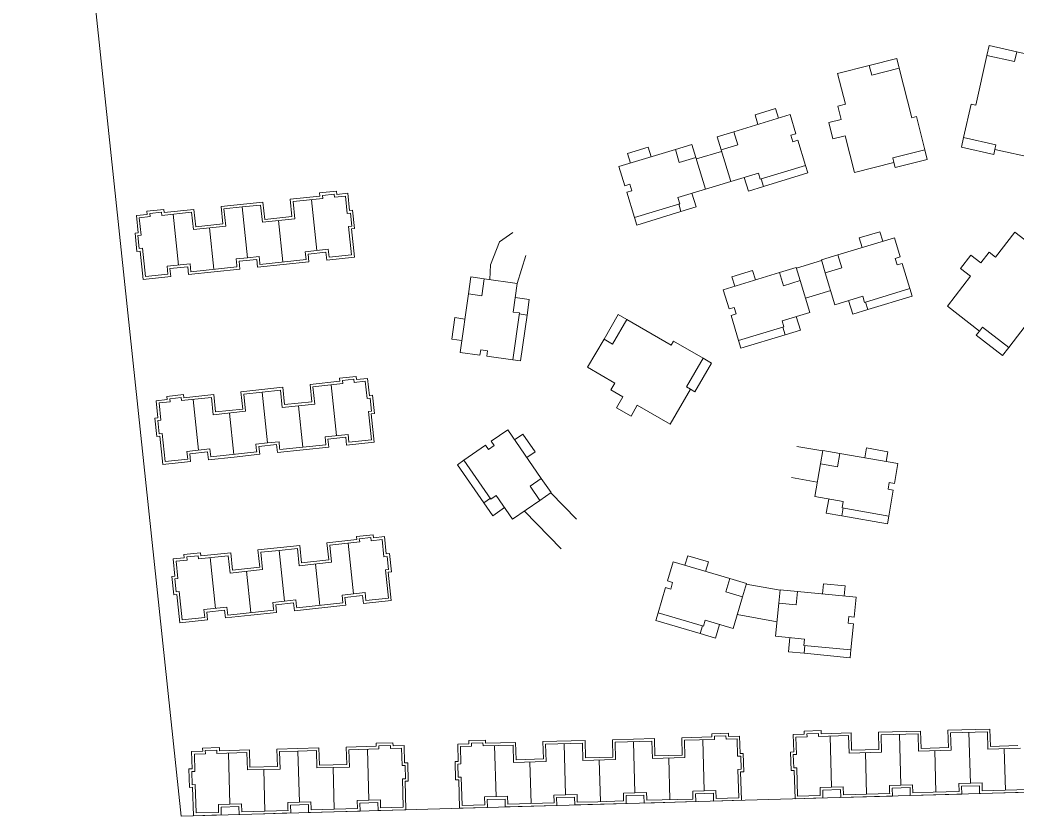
# Model space of a CAD drawing. Extents: x 217039 to 280039, y -2536 to 41961.
# Drawn here: x 227413 to 229688, y 452 to 2267 of the extents above; entities that cross this region are included whole.
import ezdxf

# ---------------------------------------------------------------- set-up
doc = ezdxf.new("R2010")
doc.units = 0
doc.header["$LTSCALE"] = 1000
doc.header["$MEASUREMENT"] = 0
doc.layers.add('140', color=2, linetype='Continuous', lineweight=5)

msp = doc.modelspace()

# ---------------------------------------------------------------- linework, layer by layer
at = {"layer": '140', "color": 7}
for p, q in [((227413.3, 3924.9), (227781.2, 451.9)), ((229618.8, 2186.2), (229623.8, 2208.5)), ((229623.8, 2208.5), (229687, 2194.3)), ((229593.4, 2072.6), (229618.8, 2186.2)), ((229618.8, 2186.2), (229682, 2172.1)), ((229682, 2172.1), (229687, 2194.3)), ((229687, 2194.3), (229759.6, 2178)), ((229350.4, 2163), (229278.3, 2144.7)), ((229413.2, 2179), (229350.4, 2163)), ((229356, 2140.9), (229350.4, 2163)), ((229418.8, 2156.9), (229413.2, 2179)), ((229278.3, 2144.7), (229296, 2074.9)), ((229418.8, 2156.9), (229356, 2140.9)), ((229447.5, 2044.1), (229418.8, 2156.9)), ((229296, 2074.9), (229278.5, 2070.5)), ((229278.5, 2070.5), (229286.2, 2040.2)), ((229565.8, 1998.9), (229582.8, 2075)), ((229582.8, 2075), (229593.4, 2072.6)), ((229170, 2051.2), (229041.4, 2012.1)), ((229089.9, 2050.7), (229136.9, 2065)), ((229096.5, 2028.9), (229089.9, 2050.7)), ((229136.9, 2065), (229143.6, 2043.2)), ((229183.2, 2007.6), (229170, 2051.2)), ((229286.2, 2040.2), (229258.3, 2033.1)), ((229258.3, 2033.1), (229267.8, 1995.9)), ((229457.9, 2046.7), (229447.5, 2044.1)), ((229477.1, 1971.1), (229457.9, 2046.7)), ((229041.4, 2012.1), (229003.5, 2000.6)), ((229041.4, 2012.1), (229050.5, 1982.3)), ((229171.8, 2004.1), (229183.2, 2007.6)), ((229176.3, 1989.2), (229171.8, 2004.1)), ((229267.8, 1995.9), (229295.7, 2003)), ((229295.7, 2003), (229317, 1919.3)), ((228908.2, 1971.7), (228946.1, 1983.2)), ((228946.1, 1983.2), (228955.2, 1953.3)), ((229003.5, 2000.6), (229012.6, 1970.8)), ((229050.5, 1982.3), (229012.6, 1970.8)), ((229187.8, 1992.6), (229176.3, 1989.2)), ((229205.2, 1935.2), (229187.8, 1992.6)), ((229565.8, 1998.9), (229560.8, 1976.6)), ((229639.5, 1982.4), (229565.8, 1998.9)), ((229637.2, 1971.8), (229639.5, 1982.4)), ((228779.6, 1932.6), (228908.2, 1971.7)), ((228846.5, 1976.7), (228799.4, 1962.4)), ((228799.4, 1962.4), (228806, 1940.6)), ((228853.1, 1954.9), (228846.5, 1976.7)), ((228908.2, 1971.7), (228917.3, 1941.8)), ((228956.2, 1949.9), (229013.6, 1967.3)), ((229012.6, 1970.8), (229034.5, 1898.4)), ((229403.9, 1952.5), (229477.1, 1971.1)), ((229477.1, 1971.1), (229482.7, 1949)), ((229560.8, 1976.6), (229634.6, 1960.1)), ((229634.6, 1960.1), (229637.2, 1971.8)), ((229727.4, 1951.6), (229637.2, 1971.8)), ((228917.3, 1941.8), (228955.2, 1953.3)), ((228955.2, 1953.3), (228977.1, 1881)), ((229101.9, 1903.8), (229205.2, 1935.2)), ((229210.5, 1918), (229205.2, 1935.2)), ((229317, 1919.3), (229406.5, 1942)), ((229406.5, 1942), (229403.9, 1952.5)), ((229409.5, 1930.4), (229406.5, 1942)), ((229482.7, 1949), (229409.5, 1930.4)), ((228792.9, 1889), (228779.6, 1932.6)), ((229034.5, 1898.4), (229097.7, 1917.6)), ((229097.7, 1917.6), (229101.9, 1903.8)), ((229109.4, 1887.3), (229210.5, 1918)), ((228804.3, 1892.4), (228792.9, 1889)), ((228808.9, 1877.5), (228804.3, 1892.4)), ((228977.1, 1881), (229034.5, 1898.4)), ((229065.5, 1907.8), (229075, 1876.8)), ((229109.4, 1887.3), (229104.2, 1904.5)), ((228029.6, 1858), (228097.7, 1865.2)), ((228096.9, 1872.4), (228135.1, 1876.4)), ((228097.7, 1865.2), (228096.9, 1872.4)), ((228129.7, 1869.8), (228103.5, 1867)), ((228103.5, 1867), (228104.2, 1859.9)), ((228130.5, 1862.6), (228129.7, 1869.8)), ((228155.6, 1865.3), (228130.5, 1862.6)), ((228135.1, 1876.4), (228135.8, 1869.2)), ((228135.8, 1869.2), (228160.9, 1871.9)), ((228159.7, 1825.9), (228155.6, 1865.3)), ((228160.9, 1871.9), (228165.1, 1832.5)), ((228797.4, 1874), (228808.9, 1877.5)), ((228814.8, 1816.6), (228797.4, 1874)), ((228977.1, 1881), (228914, 1861.8)), ((228946.1, 1871.6), (228955.6, 1840.6)), ((229075, 1876.8), (229109.4, 1887.3)), ((227872.1, 1841.5), (227967.6, 1851.5)), ((227962.2, 1844.9), (227920.5, 1840.5)), ((227966.4, 1805.5), (227962.2, 1844.9)), ((227967.6, 1851.5), (227971.7, 1812.1)), ((228033.8, 1818.7), (228029.6, 1858)), ((228104.2, 1859.9), (228036.2, 1852.7)), ((228036.2, 1852.7), (228040.4, 1813.3)), ((228090.2, 1741.3), (228078, 1857.1)), ((228918.2, 1848), (228814.8, 1816.6)), ((228914, 1861.8), (228918.2, 1848)), ((228921.1, 1830.1), (228915.9, 1847.3)), ((227678.8, 1821.1), (227703.8, 1823.7)), ((227682.9, 1781.7), (227678.8, 1821.1)), ((227703.1, 1830.9), (227741.3, 1834.9)), ((227703.8, 1823.7), (227703.1, 1830.9)), ((227709.7, 1825.6), (227735.9, 1828.3)), ((227710.4, 1818.4), (227709.7, 1825.6)), ((227735.9, 1828.3), (227736.7, 1821.2)), ((227736.7, 1821.2), (227804.7, 1828.3)), ((227741.3, 1834.9), (227742, 1827.8)), ((227742, 1827.8), (227810, 1834.9)), ((227775.1, 1708.2), (227762.9, 1823.9)), ((227804.7, 1828.3), (227808.9, 1788.9)), ((227810, 1834.9), (227814.2, 1795.5)), ((227876.2, 1802.1), (227872.1, 1841.5)), ((227878.7, 1836.1), (227920.5, 1840.5)), ((227882.8, 1796.7), (227878.7, 1836.1)), ((227932.7, 1724.8), (227920.5, 1840.5)), ((227932.7, 1724.8), (227920.5, 1840.5)), ((227932.7, 1724.8), (227920.5, 1840.5)), ((227932.7, 1724.8), (227920.5, 1840.5)), ((228166.9, 1826.7), (228159.7, 1825.9)), ((228165.1, 1832.5), (228172.2, 1833.2)), ((228170, 1796.8), (228166.9, 1826.7)), ((228172.2, 1833.2), (228176.6, 1791.5)), ((228921.1, 1830.1), (228820.1, 1799.4)), ((228955.6, 1840.6), (228921.1, 1830.1)), ((227685.4, 1815.8), (227710.4, 1818.4)), ((227689.5, 1776.4), (227685.4, 1815.8)), ((227808.9, 1788.9), (227882.8, 1796.7)), ((227814.2, 1795.5), (227876.2, 1802.1)), ((228040.4, 1813.3), (227966.4, 1805.5)), ((227971.7, 1812.1), (228033.8, 1818.7)), ((228003.4, 1809.4), (228013.3, 1715.2)), ((228003.4, 1809.4), (228013.3, 1715.2)), ((228162.9, 1796.1), (228170, 1796.8)), ((228820.1, 1799.4), (228814.8, 1816.6)), ((227675.8, 1781), (227682.9, 1781.7)), ((227680.2, 1739.2), (227675.8, 1781)), ((227682.4, 1775.6), (227689.5, 1776.4)), ((227685.5, 1745.8), (227682.4, 1775.6)), ((227845.8, 1792.8), (227855.8, 1698.6)), ((227845.8, 1792.8), (227855.8, 1698.6)), ((228169.6, 1731.6), (228162.9, 1796.1)), ((228176.6, 1791.5), (228169.4, 1790.7)), ((228169.4, 1790.7), (228176.2, 1726.3)), ((228537.7, 1782.6), (228506.8, 1761)), ((229327.6, 1769.9), (229374.7, 1784.2)), ((229374.7, 1784.2), (229381.3, 1762.4)), ((229682.5, 1783.4), (229638.5, 1726.4)), ((229741.4, 1738), (229682.5, 1783.4)), ((228506.8, 1761), (228486.5, 1708.5)), ((229407.7, 1770.4), (229279.2, 1731.3)), ((229334.3, 1748.1), (229327.6, 1769.9)), ((229421, 1726.8), (229407.7, 1770.4)), ((227687.3, 1739.9), (227680.2, 1739.2)), ((227692.7, 1746.5), (227685.5, 1745.8)), ((227694.1, 1675.5), (227687.3, 1739.9)), ((227699.4, 1682.1), (227692.7, 1746.5)), ((228063.9, 1738.6), (228116.4, 1744.1)), ((228065.8, 1720.7), (228063.9, 1738.6)), ((228111.1, 1737.5), (228070.5, 1733.2)), ((228070.5, 1733.2), (228072.4, 1715.3)), ((228113, 1719.6), (228111.1, 1737.5)), ((228116.4, 1744.1), (228118.3, 1726.2)), ((228118.3, 1726.2), (228169.6, 1731.6)), ((228566.9, 1729.5), (228547.4, 1666.4)), ((229279.2, 1731.3), (229241.3, 1719.8)), ((229279.2, 1731.3), (229288.2, 1701.5)), ((229582.4, 1730.4), (229558.9, 1700)), ((229605.2, 1712.8), (229582.4, 1730.4)), ((229624.3, 1737.5), (229605.2, 1712.8)), ((229638.5, 1726.4), (229624.3, 1737.5)), ((227801.4, 1710.9), (227748.9, 1705.4)), ((227803.3, 1693), (227801.4, 1710.9)), ((227932.7, 1724.8), (227906.4, 1722)), ((227906.4, 1722), (227908, 1707.1)), ((227908, 1707.1), (227908.3, 1704.1)), ((227953.6, 1720.9), (227913, 1716.7)), ((227913, 1716.7), (227914.9, 1698.8)), ((227932.7, 1724.8), (227958.9, 1727.5)), ((227955.5, 1703), (227953.6, 1720.9)), ((228072.4, 1715.3), (227955.5, 1703)), ((227958.9, 1727.5), (227960.5, 1712.6)), ((227960.5, 1712.6), (227960.8, 1709.6)), ((227960.8, 1709.6), (228065.8, 1720.7)), ((228176.2, 1726.3), (228113, 1719.6)), ((228486.5, 1708.5), (228485.1, 1675.1)), ((229241.6, 1718.7), (229184.2, 1701.2)), ((229241.3, 1719.8), (229250.3, 1690)), ((229409.5, 1723.3), (229421, 1726.8)), ((229414.1, 1708.3), (229409.5, 1723.3)), ((229425.5, 1711.8), (229414.1, 1708.3)), ((229443, 1654.4), (229425.5, 1711.8)), ((227750.8, 1687.5), (227699.4, 1682.1)), ((227748.9, 1705.4), (227750.8, 1687.5)), ((227796, 1704.3), (227755.5, 1700.1)), ((227755.5, 1700.1), (227757.4, 1682.2)), ((227797.9, 1686.4), (227796, 1704.3)), ((227856.4, 1692.6), (227797.9, 1686.4)), ((227908.3, 1704.1), (227803.3, 1693)), ((227914.9, 1698.8), (227856.4, 1692.6)), ((229017.4, 1651.8), (229146, 1690.9)), ((229084.2, 1695.9), (229037.1, 1681.6)), ((229090.9, 1674.1), (229084.2, 1695.9)), ((229146, 1690.9), (229183.9, 1702.4)), ((229146, 1690.9), (229155, 1661)), ((229183.9, 1702.4), (229192.9, 1672.5)), ((229288.2, 1701.5), (229250.3, 1690)), ((229250.3, 1690), (229272.3, 1617.6)), ((229558.9, 1700), (229581.7, 1682.4)), ((227757.4, 1682.2), (227694.1, 1675.5)), ((228436.1, 1642.1), (228441.6, 1681.3)), ((228441.6, 1681.3), (228472.5, 1676.9)), ((228467, 1637.7), (228472.5, 1676.9)), ((228472.5, 1676.9), (228547.4, 1666.4)), ((228547.4, 1666.4), (228538.2, 1601)), ((229037.1, 1681.6), (229043.8, 1659.8)), ((229155, 1661), (229192.9, 1672.5)), ((229192.9, 1672.5), (229214.9, 1600.2)), ((229581.7, 1682.4), (229528.9, 1614)), ((228417.3, 1509), (228436.1, 1642.1)), ((228436.1, 1642.1), (228467, 1637.7)), ((229030.6, 1608.1), (229017.4, 1651.8)), ((229262.5, 1649.8), (229205.1, 1632.3)), ((229339.6, 1623), (229443, 1654.4)), ((229448.2, 1637.2), (229443, 1654.4)), ((228542.9, 1634.3), (228574.9, 1629.8)), ((228574.9, 1629.8), (228569.9, 1594.1)), ((229272.3, 1617.6), (229335.5, 1636.8)), ((229303.3, 1627), (229312.7, 1596)), ((229335.5, 1636.8), (229339.6, 1623)), ((229347.2, 1606.5), (229341.9, 1623.7)), ((229347.2, 1606.5), (229448.2, 1637.2)), ((228552.4, 1599), (228537.3, 1492.1)), ((228538.2, 1601), (228552.4, 1599)), ((228569.9, 1594.1), (228552.1, 1596.6)), ((228569.9, 1594.1), (228555.2, 1489.5)), ((228778, 1595.5), (228745.5, 1539.4)), ((228797.7, 1584), (228778, 1595.5)), ((229042.1, 1611.6), (229030.6, 1608.1)), ((229035.2, 1593.2), (229046.6, 1596.7)), ((229052.6, 1535.8), (229035.2, 1593.2)), ((229046.6, 1596.7), (229042.1, 1611.6)), ((229214.9, 1600.2), (229151.8, 1581)), ((229312.7, 1596), (229347.2, 1606.5)), ((229528.9, 1614), (229602.1, 1557.5)), ((228405.5, 1588.2), (228398.6, 1539.5)), ((228428.1, 1585), (228405.5, 1588.2)), ((228797.7, 1584), (228765.2, 1528)), ((228898.4, 1525.6), (228797.7, 1584)), ((229151.8, 1581), (229155.9, 1567.2)), ((229183.9, 1590.8), (229193.3, 1559.8)), ((229668.5, 1519.8), (229716.2, 1581.6)), ((229155.9, 1567.2), (229052.6, 1535.8)), ((229158.9, 1549.3), (229057.8, 1518.6)), ((229158.9, 1549.3), (229153.6, 1566.5)), ((229193.3, 1559.8), (229158.9, 1549.3)), ((229594.7, 1548), (229602.1, 1557.5)), ((229654.5, 1501.8), (229594.7, 1548)), ((229602.1, 1557.5), (229608.7, 1566.1)), ((229608.7, 1566.1), (229668.5, 1519.8)), ((228398.6, 1539.5), (228421.2, 1536.3)), ((228745.5, 1539.4), (228708.1, 1475.1)), ((228765.2, 1528), (228745.5, 1539.4)), ((228903.8, 1534.9), (228898.4, 1525.6)), ((228971.3, 1495.8), (228903.8, 1534.9)), ((229057.8, 1518.6), (229052.6, 1535.8)), ((228462.5, 1502.6), (228417.3, 1509)), ((228464.2, 1514.5), (228462.5, 1502.6)), ((228479.6, 1512.3), (228464.2, 1514.5)), ((228477.9, 1500.4), (228479.6, 1512.3)), ((229668.5, 1519.8), (229654.5, 1501.8)), ((228537.3, 1492.1), (228477.9, 1500.4)), ((228555.2, 1489.5), (228537.3, 1492.1)), ((228933.3, 1430.4), (228971.3, 1495.8)), ((228991, 1484.3), (228953, 1418.9)), ((228971.3, 1495.8), (228991, 1484.3)), ((228708.1, 1475.1), (228770.4, 1438.9)), ((228074.9, 1435.9), (228142.9, 1443.1)), ((228079, 1396.5), (228074.9, 1435.9)), ((228149.5, 1437.7), (228081.5, 1430.6)), ((228135.4, 1319.2), (228123.2, 1435)), ((228142.2, 1450.2), (228180.3, 1454.2)), ((228142.9, 1443.1), (228142.2, 1450.2)), ((228175, 1447.6), (228148.8, 1444.9)), ((228148.8, 1444.9), (228149.5, 1437.7)), ((228175.8, 1440.5), (228175, 1447.6)), ((228200.8, 1443.1), (228175.8, 1440.5)), ((228180.3, 1454.2), (228181.1, 1447.1)), ((228181.1, 1447.1), (228206.2, 1449.7)), ((228205, 1403.7), (228200.8, 1443.1)), ((228206.2, 1449.7), (228210.3, 1410.3)), ((228770.4, 1438.9), (228761.3, 1423.4)), ((227748.3, 1408.7), (227786.5, 1412.8)), ((227786.5, 1412.8), (227787.3, 1405.6)), ((227787.3, 1405.6), (227855.3, 1412.8)), ((227855.3, 1412.8), (227859.4, 1373.4)), ((227917.4, 1419.3), (228012.8, 1429.4)), ((227921.5, 1379.9), (227917.4, 1419.3)), ((227924, 1414), (227965.7, 1418.4)), ((227928.1, 1374.6), (227924, 1414)), ((228007.5, 1422.8), (227965.7, 1418.4)), ((227977.9, 1302.6), (227965.7, 1418.4)), ((227977.9, 1302.6), (227965.7, 1418.4)), ((227977.9, 1302.6), (227965.7, 1418.4)), ((227977.9, 1302.6), (227965.7, 1418.4)), ((228011.6, 1383.4), (228007.5, 1422.8)), ((228012.8, 1429.4), (228017, 1390)), ((228081.5, 1430.6), (228085.6, 1391.2)), ((228210.3, 1410.3), (228217.5, 1411.1)), ((228217.5, 1411.1), (228221.9, 1369.3)), ((228761.3, 1423.4), (228788.3, 1407.7)), ((228896.3, 1345.1), (228942.6, 1425)), ((228942.6, 1425), (228933.3, 1430.4)), ((228953, 1418.9), (228942.6, 1425)), ((227724, 1398.9), (227749.1, 1401.6)), ((227728.2, 1359.6), (227724, 1398.9)), ((227730.6, 1393.6), (227755.7, 1396.2)), ((227734.8, 1354.2), (227730.6, 1393.6)), ((227749.1, 1401.6), (227748.3, 1408.7)), ((227754.9, 1403.4), (227781.2, 1406.2)), ((227755.7, 1396.2), (227754.9, 1403.4)), ((227781.2, 1406.2), (227781.9, 1399)), ((227781.9, 1399), (227850, 1406.2)), ((227820.4, 1286), (227808.2, 1401.8)), ((227850, 1406.2), (227854.1, 1366.8)), ((228085.6, 1391.2), (228011.6, 1383.4)), ((228017, 1390), (228079, 1396.5)), ((228212.1, 1404.5), (228205, 1403.7)), ((228215.3, 1374.7), (228212.1, 1404.5)), ((228788.3, 1407.7), (228773.9, 1382.8)), ((228807.1, 1363.5), (228821.5, 1388.4)), ((228821.5, 1388.4), (228896.3, 1345.1)), ((227854.1, 1366.8), (227928.1, 1374.6)), ((227859.4, 1373.4), (227921.5, 1379.9)), ((227891.1, 1370.7), (227901, 1276.4)), ((227891.1, 1370.7), (227901, 1276.4)), ((228048.6, 1387.3), (228058.6, 1293)), ((228048.6, 1387.3), (228058.6, 1293)), ((228208.1, 1373.9), (228215.3, 1374.7)), ((228214.9, 1309.5), (228208.1, 1373.9)), ((228221.9, 1369.3), (228214.7, 1368.6)), ((228214.7, 1368.6), (228221.5, 1304.1)), ((228773.9, 1382.8), (228807.1, 1363.5)), ((227721, 1358.8), (227728.2, 1359.6)), ((227725.4, 1317), (227721, 1358.8)), ((227727.6, 1353.5), (227734.8, 1354.2)), ((227730.7, 1323.6), (227727.6, 1353.5)), ((227737.9, 1324.4), (227730.7, 1323.6)), ((227744.7, 1259.9), (227737.9, 1324.4)), ((228109.2, 1316.4), (228161.7, 1322)), ((228161.7, 1322), (228163.6, 1304.1)), ((228488.3, 1306.3), (228525.8, 1332.3)), ((228525.8, 1332.3), (228602.3, 1221.8)), ((228560.2, 1322.6), (228541.5, 1309.6)), ((228588.2, 1282.1), (228560.2, 1322.6)), ((227732.6, 1317.8), (227725.4, 1317)), ((227739.4, 1253.4), (227732.6, 1317.8)), ((227977.9, 1302.6), (227951.7, 1299.8)), ((227951.7, 1299.8), (227953.2, 1284.9)), ((227998.8, 1298.8), (227958.3, 1294.5)), ((227977.9, 1302.6), (228004.2, 1305.4)), ((228000.7, 1280.9), (227998.8, 1298.8)), ((228004.2, 1305.4), (228005.7, 1290.5)), ((228006.1, 1287.5), (228111.1, 1298.5)), ((228111.1, 1298.5), (228109.2, 1316.4)), ((228156.4, 1315.4), (228115.8, 1311.1)), ((228115.8, 1311.1), (228117.7, 1293.2)), ((228158.2, 1297.5), (228156.4, 1315.4)), ((228221.5, 1304.1), (228158.2, 1297.5)), ((228163.6, 1304.1), (228214.9, 1309.5)), ((228426.1, 1263.2), (228475.5, 1297.4)), ((228475.5, 1297.4), (228482.3, 1287.5)), ((228482.3, 1287.5), (228495.1, 1296.4)), ((228495.1, 1296.4), (228488.3, 1306.3)), ((227846.6, 1288.8), (227794.1, 1283.3)), ((227794.1, 1283.3), (227796, 1265.4)), ((227841.3, 1282.2), (227800.7, 1277.9)), ((227800.7, 1277.9), (227802.6, 1260)), ((227843.2, 1264.3), (227841.3, 1282.2)), ((227848.5, 1270.9), (227846.6, 1288.8)), ((227953.5, 1281.9), (227848.5, 1270.9)), ((227960.1, 1276.6), (227901.7, 1270.4)), ((227953.2, 1284.9), (227953.5, 1281.9)), ((227958.3, 1294.5), (227960.1, 1276.6)), ((228117.7, 1293.2), (228000.7, 1280.9)), ((228005.7, 1290.5), (228006.1, 1287.5)), ((228569.5, 1269.1), (228588.2, 1282.1)), ((229244.4, 1284.3), (229185.3, 1294.8)), ((229244.6, 1285.5), (229239.2, 1254.8)), ((229283.6, 1278.6), (229244.6, 1285.5)), ((229283.6, 1278.6), (229278.2, 1247.9)), ((229416, 1255.3), (229283.6, 1278.6)), ((229340.4, 1268.6), (229344.3, 1291.1)), ((229344.3, 1291.1), (229392.8, 1282.5)), ((229392.8, 1282.5), (229388.8, 1260.1)), ((227802.6, 1260), (227739.4, 1253.4)), ((227796, 1265.4), (227744.7, 1259.9)), ((227901.7, 1270.4), (227843.2, 1264.3)), ((228411.3, 1253), (228426.1, 1263.2)), ((228471.5, 1166.2), (228411.3, 1253)), ((228487.6, 1174.5), (228426.1, 1263.2)), ((229239.2, 1254.8), (229226.1, 1180.3)), ((229278.2, 1247.9), (229239.2, 1254.8)), ((229408.1, 1210.4), (229416, 1255.3)), ((228602.3, 1221.8), (228576.7, 1204)), ((228602.3, 1221.8), (228624.9, 1189.2)), ((229231.9, 1213.4), (229172.8, 1223.9)), ((229393.5, 1197.1), (229396.2, 1212.4)), ((229396.2, 1212.4), (229408.1, 1210.4)), ((228499.5, 1182.7), (228487.6, 1174.5)), ((228537.1, 1128.4), (228499.5, 1182.7)), ((228576.7, 1204), (228599.2, 1171.5)), ((228624.9, 1189.2), (228599.2, 1171.5)), ((228623.9, 1188.6), (228682.8, 1128.5)), ((229405.3, 1195), (229393.5, 1197.1)), ((229394.9, 1135.9), (229405.3, 1195)), ((228471.5, 1166.2), (228486.3, 1176.4)), ((228492, 1136.6), (228471.5, 1166.2)), ((228599.2, 1171.5), (228537.1, 1128.4)), ((229226.1, 1180.3), (229291.1, 1168.9)), ((229258, 1174.7), (229252.3, 1142.8)), ((229291.1, 1168.9), (229288.6, 1154.7)), ((228518.6, 1155), (228492, 1136.6)), ((228563.8, 1146.9), (228647.7, 1061.4)), ((229252.3, 1142.8), (229287.8, 1136.5)), ((229287.8, 1136.5), (229290.9, 1154.3)), ((229288.6, 1154.7), (229394.9, 1135.9)), ((229287.8, 1136.5), (229391.8, 1118.2)), ((229391.8, 1118.2), (229394.9, 1135.9)), ((228180.8, 1089.4), (228219, 1093.4)), ((228219, 1093.4), (228219.8, 1086.3)), ((228113.6, 1075.1), (228181.6, 1082.3)), ((228117.7, 1035.7), (228113.6, 1075.1)), ((228188.2, 1076.9), (228120.2, 1069.8)), ((228120.2, 1069.8), (228124.3, 1030.4)), ((228174.1, 958.4), (228161.9, 1074.2)), ((228181.6, 1082.3), (228180.8, 1089.4)), ((228213.7, 1086.8), (228187.4, 1084.1)), ((228187.4, 1084.1), (228188.2, 1076.9)), ((228214.4, 1079.7), (228213.7, 1086.8)), ((228239.5, 1082.3), (228214.4, 1079.7)), ((228219.8, 1086.3), (228244.8, 1088.9)), ((228243.6, 1042.9), (228239.5, 1082.3)), ((228244.8, 1088.9), (228249, 1049.5)), ((227787, 1047.9), (227825.2, 1052)), ((227787.8, 1040.8), (227787, 1047.9)), ((227825.2, 1052), (227826, 1044.8)), ((227826, 1044.8), (227894, 1052)), ((227894, 1052), (227898.1, 1012.6)), ((227956, 1058.5), (228051.5, 1068.6)), ((227960.2, 1019.1), (227956, 1058.5)), ((227962.6, 1053.2), (228004.4, 1057.6)), ((227966.8, 1013.8), (227962.6, 1053.2)), ((228046.2, 1062), (228004.4, 1057.6)), ((228016.6, 941.8), (228004.4, 1057.6)), ((228016.6, 941.8), (228004.4, 1057.6)), ((228016.6, 941.8), (228004.4, 1057.6)), ((228016.6, 941.8), (228004.4, 1057.6)), ((228050.3, 1022.6), (228046.2, 1062)), ((228051.5, 1068.6), (228055.7, 1029.2)), ((228249, 1049.5), (228256.1, 1050.3)), ((228256.1, 1050.3), (228260.5, 1008.5)), ((227762.7, 1038.1), (227787.8, 1040.8)), ((227766.9, 998.8), (227762.7, 1038.1)), ((227769.3, 1032.8), (227794.4, 1035.5)), ((227773.4, 993.4), (227769.3, 1032.8)), ((227793.6, 1042.6), (227819.9, 1045.4)), ((227794.4, 1035.5), (227793.6, 1042.6)), ((227819.9, 1045.4), (227820.6, 1038.2)), ((227820.6, 1038.2), (227888.6, 1045.4)), ((227859.1, 925.2), (227846.9, 1041)), ((227888.6, 1045.4), (227892.8, 1006)), ((228124.3, 1030.4), (228050.3, 1022.6)), ((228055.7, 1029.2), (228117.7, 1035.7)), ((228087.3, 1026.5), (228097.2, 932.2)), ((228087.3, 1026.5), (228097.2, 932.2)), ((228250.8, 1043.7), (228243.6, 1042.9)), ((228253.9, 1013.9), (228250.8, 1043.7)), ((228890.5, 987.8), (228903.5, 1031.5)), ((228903.5, 1031.5), (229032.3, 993.2)), ((228936.4, 1045.5), (228929.9, 1023.6)), ((228983.6, 1031.5), (228936.4, 1045.5)), ((228977.1, 1009.6), (228983.6, 1031.5)), ((227892.8, 1006), (227966.8, 1013.8)), ((227898.1, 1012.6), (227960.2, 1019.1)), ((227929.8, 1009.9), (227939.7, 915.6)), ((227929.8, 1009.9), (227939.7, 915.6)), ((228246.8, 1013.1), (228253.9, 1013.9)), ((228253.6, 948.7), (228246.8, 1013.1)), ((228260.5, 1008.5), (228253.4, 1007.8)), ((228253.4, 1007.8), (228260.2, 943.3)), ((227759.7, 998), (227766.9, 998.8)), ((227764.1, 956.2), (227759.7, 998)), ((227766.3, 992.7), (227773.4, 993.4)), ((227769.4, 962.8), (227766.3, 992.7)), ((228902, 984.3), (228890.5, 987.8)), ((228897.6, 969.4), (228902, 984.3)), ((229032.3, 993.2), (229023.4, 963.3)), ((229032.3, 993.2), (229070.3, 981.9)), ((229070.3, 981.9), (229061.4, 952)), ((229069.9, 980.8), (229147.1, 966.8)), ((229244, 958.6), (229246.2, 981.3)), ((229246.2, 981.3), (229295.2, 976.5)), ((227771.2, 957), (227764.1, 956.2)), ((227776.6, 963.6), (227769.4, 962.8)), ((227778, 892.6), (227771.2, 957)), ((227783.4, 899.2), (227776.6, 963.6)), ((228147.9, 955.6), (228200.4, 961.2)), ((228149.7, 937.7), (228147.9, 955.6)), ((228200.4, 961.2), (228202.3, 943.3)), ((228869, 915.3), (228886, 972.8)), ((228886, 972.8), (228897.6, 969.4)), ((229023.4, 963.3), (229061.4, 952)), ((229147.3, 968), (229144.2, 937)), ((229186.7, 964.2), (229147.3, 968)), ((229186.7, 964.2), (229183.6, 933.1)), ((229320.4, 951.1), (229186.7, 964.2)), ((229295.2, 976.5), (229293, 953.8)), ((228016.6, 941.8), (227990.3, 939)), ((227990.3, 939), (227991.9, 924.1)), ((228037.5, 938), (227996.9, 933.7)), ((227996.9, 933.7), (227998.8, 915.8)), ((228016.6, 941.8), (228042.8, 944.6)), ((228039.4, 920.1), (228037.5, 938)), ((228042.8, 944.6), (228044.4, 929.7)), ((228044.7, 926.7), (228149.7, 937.7)), ((228195, 954.6), (228154.5, 950.3)), ((228154.5, 950.3), (228156.3, 932.4)), ((228196.9, 936.7), (228195, 954.6)), ((228260.2, 943.3), (228196.9, 936.7)), ((228202.3, 943.3), (228253.6, 948.7)), ((229061.4, 952), (229039.9, 879.6)), ((229144.2, 937), (229136.9, 861.7)), ((229183.6, 933.1), (229144.2, 937)), ((229316, 905.7), (229320.4, 951.1)), ((227885.3, 928), (227832.8, 922.5)), ((227832.8, 922.5), (227834.7, 904.6)), ((227880, 921.4), (227839.4, 917.1)), ((227839.4, 917.1), (227841.3, 899.2)), ((227881.9, 903.5), (227880, 921.4)), ((227887.2, 910.1), (227885.3, 928)), ((227992.2, 921.1), (227887.2, 910.1)), ((227998.8, 915.8), (227940.3, 909.6)), ((227991.9, 924.1), (227992.2, 921.1)), ((228156.3, 932.4), (228039.4, 920.1)), ((228044.4, 929.7), (228044.7, 926.7)), ((228863.8, 898), (228869, 915.3)), ((228972.5, 884.5), (228869, 915.3)), ((229049.3, 911.3), (229140.1, 895)), ((227841.3, 899.2), (227778, 892.6)), ((227834.7, 904.6), (227783.4, 899.2)), ((227940.3, 909.6), (227881.9, 903.5)), ((228965.1, 868), (228863.8, 898)), ((228976.6, 898.3), (228972.5, 884.5)), ((229039.9, 879.6), (228976.6, 898.3)), ((229008.8, 888.8), (228999.6, 857.7)), ((229302.5, 891.4), (229304.1, 906.9)), ((229314.5, 890.2), (229302.5, 891.4)), ((229304.1, 906.9), (229316, 905.7)), ((229308.7, 830.5), (229314.5, 890.2)), ((228965.1, 868), (228970.2, 885.2)), ((228999.6, 857.7), (228965.1, 868)), ((229136.9, 861.7), (229202.6, 855.3)), ((229169.1, 858.6), (229166, 826.4)), ((229202.6, 855.3), (229201.2, 841)), ((229166, 826.4), (229201.8, 822.9)), ((229201.2, 841), (229308.7, 830.5)), ((229201.8, 822.9), (229203.5, 840.8)), ((229201.8, 822.9), (229306.9, 812.6)), ((229306.9, 812.6), (229308.7, 830.5)), ((228991.1, 639.6), (229029.5, 640.7)), ((228991.3, 632.4), (228991.1, 639.6)), ((229029.5, 640.7), (229029.7, 633.5)), ((229177.2, 637.6), (229202.4, 638.3)), ((229178.3, 598), (229177.2, 637.6)), ((229202.2, 645.5), (229240.6, 646.6)), ((229202.4, 638.3), (229202.2, 645.5)), ((229208.4, 639.7), (229234.7, 640.4)), ((229208.6, 632.5), (229208.4, 639.7)), ((229234.7, 640.4), (229234.9, 633.2)), ((229240.6, 646.6), (229240.8, 639.4)), ((229240.8, 639.4), (229309.1, 641.3)), ((229309.1, 641.3), (229310.3, 601.8)), ((229371.5, 643.1), (229467.5, 645.8)), ((229372.6, 603.5), (229371.5, 643.1)), ((229377.7, 637.3), (229461.7, 639.6)), ((229378.8, 597.7), (229377.7, 637.3)), ((229422.9, 522.1), (229419.7, 638.4)), ((229422.9, 522.1), (229419.7, 638.4)), ((229461.7, 639.6), (229462.8, 600)), ((229467.5, 645.8), (229468.6, 606.2)), ((229529.9, 647.5), (229625.8, 650.2)), ((229531, 608), (229529.9, 647.5)), ((229536, 641.7), (229620, 644.1)), ((229537.1, 602.1), (229536, 641.7)), ((229581.3, 526.5), (229578, 642.9)), ((229581.3, 526.5), (229578, 642.9)), ((229581.3, 526.5), (229578, 642.9)), ((229581.3, 526.5), (229578, 642.9)), ((229620, 644.1), (229621.1, 604.5)), ((229625.8, 650.2), (229626.9, 610.7)), ((228225.8, 618.1), (228264.2, 619.2)), ((228226, 610.9), (228225.8, 618.1)), ((228264.2, 619.2), (228264.4, 612)), ((228411.9, 616.1), (228437.1, 616.8)), ((228413, 576.5), (228411.9, 616.1)), ((228436.9, 624), (228475.3, 625.1)), ((228437.1, 616.8), (228436.9, 624)), ((228443.1, 618.2), (228469.4, 618.9)), ((228443.3, 611), (228443.1, 618.2)), ((228469.4, 618.9), (228469.6, 611.7)), ((228475.3, 625.1), (228475.5, 617.9)), ((228475.5, 617.9), (228543.9, 619.8)), ((228543.9, 619.8), (228545, 580.2)), ((228606.2, 621.6), (228702.2, 624.3)), ((228607.3, 582), (228606.2, 621.6)), ((228612.4, 615.7), (228696.4, 618.1)), ((228613.5, 576.2), (228612.4, 615.7)), ((228657.6, 500.6), (228654.4, 616.9)), ((228657.6, 500.6), (228654.4, 616.9)), ((228696.4, 618.1), (228697.5, 578.5)), ((228702.2, 624.3), (228703.3, 584.7)), ((228764.6, 626), (228860.5, 628.7)), ((228765.7, 586.4), (228764.6, 626)), ((228770.7, 620.2), (228854.7, 622.6)), ((228771.8, 580.6), (228770.7, 620.2)), ((228816, 505), (228812.7, 621.4)), ((228816, 505), (228812.7, 621.4)), ((228816, 505), (228812.7, 621.4)), ((228816, 505), (228812.7, 621.4)), ((228854.7, 622.6), (228855.8, 583)), ((228860.5, 628.7), (228861.6, 589.1)), ((228922.9, 630.5), (228991.3, 632.4)), ((228924, 590.9), (228922.9, 630.5)), ((228929.1, 624.6), (228997.4, 626.6)), ((228930.2, 585.1), (228929.1, 624.6)), ((228974.3, 509.5), (228971.1, 625.8)), ((228997.2, 633.8), (229023.6, 634.5)), ((228997.4, 626.6), (228997.2, 633.8)), ((229023.6, 634.5), (229023.8, 627.3)), ((229023.8, 627.3), (229049, 628)), ((229029.7, 633.5), (229054.8, 634.2)), ((229049, 628), (229050.1, 588.4)), ((229054.8, 634.2), (229056, 594.6)), ((229183.4, 631.8), (229208.6, 632.5)), ((229184.5, 592.2), (229183.4, 631.8)), ((229234.9, 633.2), (229303.3, 635.2)), ((229264.6, 517.6), (229261.3, 634)), ((229303.3, 635.2), (229304.4, 595.6)), ((227804.9, 599), (227830.1, 599.8)), ((227806.1, 559.5), (227804.9, 599)), ((227811.1, 593.2), (227836.3, 593.9)), ((227812.2, 553.6), (227811.1, 593.2)), ((227829.9, 606.9), (227868.3, 608)), ((227830.1, 599.8), (227829.9, 606.9)), ((227836.1, 601.1), (227862.5, 601.9)), ((227836.3, 593.9), (227836.1, 601.1)), ((227862.5, 601.9), (227862.7, 594.7)), ((227862.7, 594.7), (227931.1, 596.6)), ((227868.3, 608), (227868.5, 600.8)), ((227868.5, 600.8), (227936.9, 602.8)), ((227892.3, 479.1), (227889.1, 595.4)), ((227931.1, 596.6), (227932.2, 557)), ((227936.9, 602.8), (227938, 563.2)), ((227999.3, 604.5), (228095.2, 607.2)), ((228000.4, 564.9), (227999.3, 604.5)), ((228005.4, 598.7), (228047.4, 599.9)), ((228006.5, 559.1), (228005.4, 598.7)), ((228089.4, 601), (228047.4, 599.9)), ((228050.7, 483.5), (228047.4, 599.9)), ((228050.7, 483.5), (228047.4, 599.9)), ((228050.7, 483.5), (228047.4, 599.9)), ((228050.7, 483.5), (228047.4, 599.9)), ((228090.5, 561.5), (228089.4, 601)), ((228095.2, 607.2), (228096.3, 567.6)), ((228157.6, 609), (228226, 610.9)), ((228158.7, 569.4), (228157.6, 609)), ((228232.1, 605.1), (228163.8, 603.1)), ((228163.8, 603.1), (228164.9, 563.5)), ((228209, 488), (228205.8, 604.3)), ((228258.3, 613), (228231.9, 612.2)), ((228231.9, 612.2), (228232.1, 605.1)), ((228258.5, 605.8), (228258.3, 613)), ((228283.7, 606.5), (228258.5, 605.8)), ((228264.4, 612), (228289.6, 612.7)), ((228284.8, 566.9), (228283.7, 606.5)), ((228289.6, 612.7), (228290.7, 573.1)), ((228418.1, 610.3), (228443.3, 611)), ((228419.2, 570.7), (228418.1, 610.3)), ((228469.6, 611.7), (228538, 613.7)), ((228499.3, 496.1), (228496, 612.5)), ((228538, 613.7), (228539.1, 574.1)), ((229056, 594.6), (229063.2, 594.8)), ((229063.2, 594.8), (229064.3, 552.8)), ((229171.1, 597.8), (229178.3, 598)), ((229172.3, 555.9), (229171.1, 597.8)), ((229177.3, 592), (229184.5, 592.2)), ((229178.1, 562), (229177.3, 592)), ((229304.4, 595.6), (229378.8, 597.7)), ((229310.3, 601.8), (229372.6, 603.5)), ((229341.6, 596.6), (229344.3, 501.9)), ((229341.6, 596.6), (229344.3, 501.9)), ((229462.8, 600), (229537.1, 602.1)), ((229468.6, 606.2), (229531, 608)), ((229500, 601.1), (229502.6, 506.3)), ((229500, 601.1), (229502.6, 506.3)), ((229500, 601.1), (229502.6, 506.3)), ((229500, 601.1), (229502.6, 506.3)), ((229621.1, 604.5), (229695.5, 606.6)), ((229626.9, 610.7), (229689.3, 612.4)), ((229658.3, 605.5), (229661, 510.8)), ((229658.3, 605.5), (229661, 510.8)), ((229658.3, 605.5), (229661, 510.8)), ((229658.3, 605.5), (229661, 510.8)), ((228096.3, 567.6), (228158.7, 569.4)), ((228290.7, 573.1), (228297.9, 573.3)), ((228297.9, 573.3), (228299, 531.3)), ((228405.8, 576.3), (228413, 576.5)), ((228407, 534.3), (228405.8, 576.3)), ((228412, 570.5), (228419.2, 570.7)), ((228412.8, 540.5), (228412, 570.5)), ((228539.1, 574.1), (228613.5, 576.2)), ((228545, 580.2), (228607.3, 582)), ((228576.3, 575.1), (228579, 480.4)), ((228576.3, 575.1), (228579, 480.4)), ((228697.5, 578.5), (228771.8, 580.6)), ((228703.3, 584.7), (228765.7, 586.4)), ((228734.7, 579.6), (228737.3, 484.8)), ((228734.7, 579.6), (228737.3, 484.8)), ((228734.7, 579.6), (228737.3, 484.8)), ((228734.7, 579.6), (228737.3, 484.8)), ((228855.8, 583), (228930.2, 585.1)), ((228861.6, 589.1), (228924, 590.9)), ((228893, 584), (228895.7, 489.3)), ((228893, 584), (228895.7, 489.3)), ((228893, 584), (228895.7, 489.3)), ((228893, 584), (228895.7, 489.3)), ((229050.1, 588.4), (229057.3, 588.6)), ((229057.3, 588.6), (229058.2, 558.6)), ((227798.9, 559.3), (227806.1, 559.5)), ((227800, 517.3), (227798.9, 559.3)), ((227805, 553.4), (227812.2, 553.6)), ((227805.9, 523.4), (227805, 553.4)), ((227932.2, 557), (228006.5, 559.1)), ((227938, 563.2), (228000.4, 564.9)), ((227969.4, 558), (227972, 463.3)), ((227969.4, 558), (227972, 463.3)), ((228164.9, 563.5), (228090.5, 561.5)), ((228127.7, 562.5), (228130.4, 467.7)), ((228127.7, 562.5), (228130.4, 467.7)), ((228292, 567.1), (228284.8, 566.9)), ((228292.9, 537.1), (228292, 567.1)), ((229058.2, 558.6), (229051, 558.4)), ((229051, 558.4), (229052.8, 493.7)), ((229064.3, 552.8), (229057.1, 552.6)), ((229057.1, 552.6), (229059, 487.8)), ((229179.5, 556.1), (229172.3, 555.9)), ((229185.3, 562.2), (229178.1, 562)), ((229181.3, 491.3), (229179.5, 556.1)), ((229187.1, 497.4), (229185.3, 562.2)), ((227781.2, 451.9), (230446.3, 526.8)), ((227813.1, 523.6), (227805.9, 523.4)), ((227814.9, 458.9), (227813.1, 523.6)), ((228285.7, 536.9), (228292.9, 537.1)), ((228287.5, 472.2), (228285.7, 536.9)), ((228299, 531.3), (228291.8, 531.1)), ((228291.8, 531.1), (228293.7, 466.3)), ((228414.2, 534.5), (228407, 534.3)), ((228420, 540.7), (228412.8, 540.5)), ((228416, 469.8), (228414.2, 534.5)), ((228421.8, 475.9), (228420, 540.7)), ((229607.7, 527.3), (229554.9, 525.8)), ((229554.9, 525.8), (229555.4, 507.8)), ((229608.1, 512.3), (229607.7, 527.3)), ((227807.2, 517.5), (227800, 517.3)), ((227809.1, 452.7), (227807.2, 517.5)), ((228684, 501.3), (228631.3, 499.8)), ((228684.5, 483.3), (228684, 501.3)), ((228842.4, 505.8), (228789.6, 504.3)), ((228789.6, 504.3), (228790.1, 486.3)), ((228842.8, 490.8), (228842.4, 505.8)), ((229000.7, 510.2), (228947.9, 508.7)), ((228947.9, 508.7), (228948.4, 490.7)), ((228994.9, 504), (228954.1, 502.9)), ((228954.1, 502.9), (228954.6, 484.9)), ((228995.4, 486.1), (228994.9, 504)), ((229001.2, 492.2), (229000.7, 510.2)), ((229291, 518.4), (229238.2, 516.9)), ((229238.2, 516.9), (229238.7, 498.9)), ((229285.2, 512.2), (229244.4, 511.1)), ((229244.4, 511.1), (229244.9, 493.1)), ((229285.7, 494.2), (229285.2, 512.2)), ((229291.5, 500.4), (229291, 518.4)), ((229397.1, 503.4), (229291.5, 500.4)), ((229449.3, 522.8), (229396.6, 521.3)), ((229396.6, 521.3), (229397, 506.3)), ((229397, 506.3), (229397.1, 503.4)), ((229443.5, 516.7), (229402.7, 515.5)), ((229402.7, 515.5), (229403.2, 497.5)), ((229444, 498.7), (229443.5, 516.7)), ((229561.6, 502), (229444, 498.7)), ((229449.8, 504.8), (229449.3, 522.8)), ((229496.6, 506.1), (229449.8, 504.8)), ((229555.4, 507.8), (229496.6, 506.1)), ((229601.8, 521.1), (229561.1, 520)), ((229561.1, 520), (229561.6, 502)), ((229602.3, 503.1), (229601.8, 521.1)), ((229719.9, 506.4), (229602.3, 503.1)), ((229608.2, 509.3), (229608.1, 512.3)), ((229713.7, 512.3), (229608.2, 509.3)), ((227918.7, 479.8), (227866, 478.3)), ((227866, 478.3), (227866.5, 460.3)), ((227919.2, 461.8), (227918.7, 479.8)), ((228050.7, 483.5), (228024.3, 482.8)), ((228024.3, 482.8), (228024.7, 467.8)), ((228071.2, 478.1), (228030.5, 476.9)), ((228050.7, 483.5), (228077.1, 484.2)), ((228071.8, 460.1), (228071.2, 478.1)), ((228077.1, 484.2), (228077.5, 469.3)), ((228182.6, 487.2), (228235.4, 488.7)), ((228183.1, 469.2), (228182.6, 487.2)), ((228229.6, 482.5), (228188.8, 481.4)), ((228188.8, 481.4), (228189.3, 463.4)), ((228230.1, 464.5), (228229.6, 482.5)), ((228235.4, 488.7), (228235.9, 470.7)), ((228525.7, 496.9), (228472.9, 495.4)), ((228472.9, 495.4), (228473.4, 477.4)), ((228519.9, 490.7), (228479.1, 489.5)), ((228479.1, 489.5), (228479.6, 471.6)), ((228520.4, 472.7), (228519.9, 490.7)), ((228526.2, 478.9), (228525.7, 496.9)), ((228631.8, 481.8), (228526.2, 478.9)), ((228631.3, 499.8), (228631.7, 484.8)), ((228631.7, 484.8), (228631.8, 481.8)), ((228678.2, 495.1), (228637.4, 494)), ((228637.4, 494), (228637.9, 476)), ((228678.7, 477.2), (228678.2, 495.1)), ((228796.3, 480.5), (228678.7, 477.2)), ((228731.3, 484.6), (228684.5, 483.3)), ((228790.1, 486.3), (228731.3, 484.6)), ((228836.5, 499.6), (228795.8, 498.4)), ((228795.8, 498.4), (228796.3, 480.5)), ((228837.1, 481.6), (228836.5, 499.6)), ((228954.6, 484.9), (228837.1, 481.6)), ((228842.9, 487.8), (228842.8, 490.8)), ((228948.4, 490.7), (228842.9, 487.8)), ((229059, 487.8), (228995.4, 486.1)), ((229052.8, 493.7), (229001.2, 492.2)), ((229244.9, 493.1), (229181.3, 491.3)), ((229238.7, 498.9), (229187.1, 497.4)), ((229344.5, 495.9), (229285.7, 494.2)), ((229403.2, 497.5), (229344.5, 495.9)), ((227866.5, 460.3), (227814.9, 458.9)), ((227912.9, 473.6), (227872.1, 472.5)), ((227872.1, 472.5), (227872.6, 454.5)), ((227913.4, 455.6), (227912.9, 473.6)), ((227972.2, 457.3), (227913.4, 455.6)), ((228024.8, 464.8), (227919.2, 461.8)), ((228031, 458.9), (227972.2, 457.3)), ((228024.7, 467.8), (228024.8, 464.8)), ((228030.5, 476.9), (228031, 458.9)), ((228189.3, 463.4), (228071.8, 460.1)), ((228077.5, 469.3), (228077.6, 466.3)), ((228077.6, 466.3), (228183.1, 469.2)), ((228293.7, 466.3), (228230.1, 464.5)), ((228235.9, 470.7), (228287.5, 472.2)), ((228479.6, 471.6), (228416, 469.8)), ((228473.4, 477.4), (228421.8, 475.9)), ((228579.2, 474.4), (228520.4, 472.7)), ((228637.9, 476), (228579.2, 474.4)), ((227872.6, 454.5), (227809.1, 452.7))]:
    msp.add_line(p, q, dxfattribs=at)

doc.saveas('drawing.dxf')
